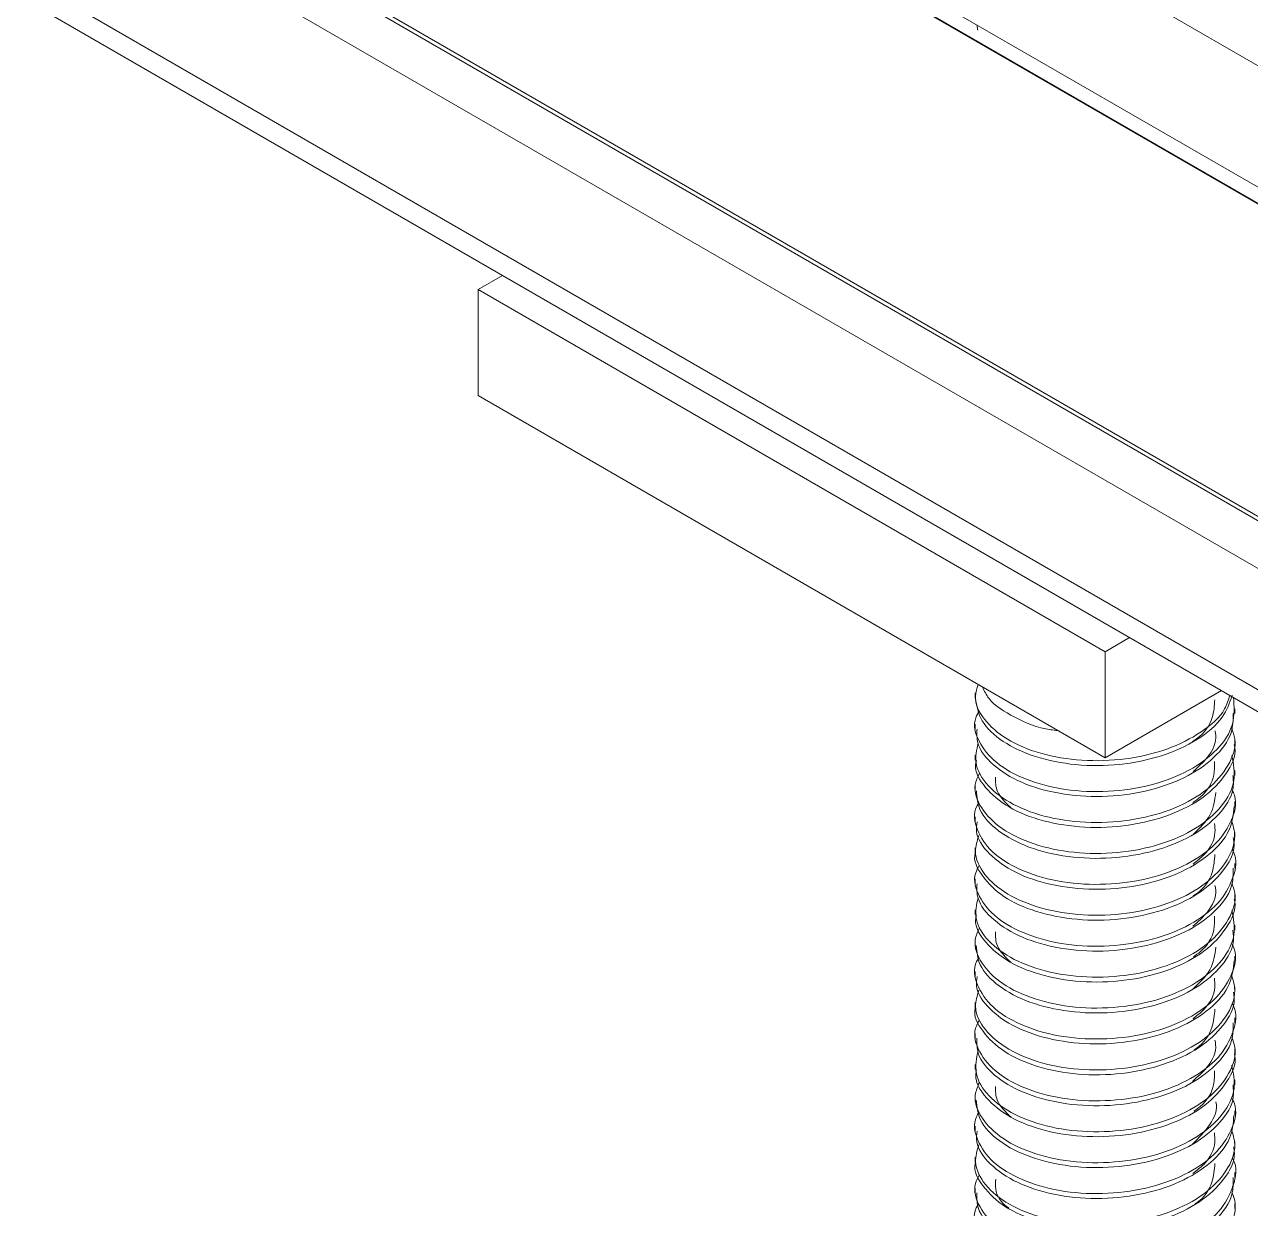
# Model space of a CAD drawing. Extents: x -976302 to -776254, y 5665 to 231437.
# Drawn here: x -791986.9 to -791701.7, y 81094.1 to 81369.4 of the extents above; entities that cross this region are included whole.
import ezdxf

# ---------------------------------------------------------------- set-up
doc = ezdxf.new("R2010")
doc.units = 0
doc.header["$LTSCALE"] = 1000
doc.header["$MEASUREMENT"] = 0

msp = doc.modelspace()

# ---------------------------------------------------------------- linework, layer by layer
at = {"linetype": 'Continuous', "lineweight": 15}
for p, q in [((-788428.62, 79443.04), (-791986.94, 81497.21)), ((-788428.62, 79443.04), (-791986.94, 81497.21)), ((-791984.64, 81492.14), (-788428.54, 79439.24)), ((-791984.64, 81492.14), (-788428.54, 79439.24)), ((-788428.54, 79439.09), (-791983.38, 81491.25)), ((-788428.54, 79439.09), (-791983.38, 81491.25)), ((-788428.54, 79365.45), (-791983.68, 81417.79)), ((-788428.54, 79365.45), (-791983.68, 81417.79)), ((-788428.54, 79366.46), (-791983.38, 81418.63)), ((-788428.54, 79366.46), (-791983.38, 81418.63)), ((-788428.62, 79354.39), (-791986.94, 81408.56)), ((-788428.62, 79354.39), (-791986.94, 81408.56)), ((-788428.62, 79326.19), (-791986.94, 81380.36)), ((-788428.62, 79326.19), (-791986.94, 81380.36)), ((-788712.09, 79634.88), (-791725.37, 81374.41)), ((-788712.09, 79634.88), (-791725.37, 81374.41)), ((-791983.81, 81373.45), (-788428.54, 79321.04)), ((-791983.81, 81373.45), (-788428.54, 79321.04)), ((-791881.43, 81307.75), (-791875.71, 81311.05)), ((-791881.43, 81307.75), (-791875.71, 81311.05)), ((-791735.54, 81223.52), (-791881.43, 81307.75)), ((-791881.43, 81307.75), (-791881.43, 81283.09)), ((-791735.54, 81223.52), (-791881.43, 81307.75)), ((-791881.43, 81307.75), (-791881.43, 81283.09)), ((-791735.54, 81198.87), (-791881.43, 81283.09)), ((-791735.54, 81198.87), (-791881.43, 81283.09)), ((-791729.82, 81226.83), (-791735.54, 81223.52)), ((-791729.82, 81226.83), (-791735.54, 81223.52)), ((-791735.54, 81223.52), (-791735.54, 81198.87)), ((-791735.54, 81223.52), (-791735.54, 81198.87)), ((-791708.47, 81214.5), (-791735.54, 81198.87)), ((-791708.47, 81214.5), (-791735.54, 81198.87)), ((-791765.74, 81213.89), (-791765.74, 81212.74)), ((-791765.74, 81213.89), (-791765.74, 81212.74)), ((-791705.35, 81209.15), (-791705.35, 81210.29)), ((-791705.35, 81209.15), (-791705.35, 81210.29)), ((-791765.74, 81206.69), (-791765.74, 81205.56)), ((-791765.74, 81206.69), (-791765.74, 81205.56)), ((-791705.35, 81201.96), (-791705.35, 81203.1)), ((-791705.35, 81201.96), (-791705.35, 81203.1)), ((-791765.74, 81199.5), (-791765.74, 81198.36)), ((-791765.74, 81199.5), (-791765.74, 81198.36)), ((-791705.35, 81194.77), (-791705.35, 81195.91)), ((-791705.35, 81194.77), (-791705.35, 81195.91)), ((-791765.74, 81192.32), (-791765.74, 81191.17)), ((-791765.74, 81192.32), (-791765.74, 81191.17)), ((-791705.35, 81187.58), (-791705.35, 81188.72)), ((-791705.35, 81187.58), (-791705.35, 81188.72)), ((-791765.74, 81185.12), (-791765.74, 81183.98)), ((-791765.74, 81185.12), (-791765.74, 81183.98)), ((-791705.35, 81180.39), (-791705.35, 81181.53)), ((-791705.35, 81180.39), (-791705.35, 81181.53)), ((-791765.74, 81177.93), (-791765.74, 81176.79)), ((-791765.74, 81177.93), (-791765.74, 81176.79)), ((-791705.35, 81173.2), (-791705.35, 81174.33)), ((-791705.35, 81173.2), (-791705.35, 81174.33)), ((-791765.74, 81170.74), (-791765.74, 81169.6)), ((-791765.74, 81170.74), (-791765.74, 81169.6)), ((-791705.35, 81166), (-791705.35, 81167.15)), ((-791705.35, 81166), (-791705.35, 81167.15)), ((-791765.74, 81163.55), (-791765.74, 81162.41)), ((-791765.74, 81163.55), (-791765.74, 81162.41)), ((-791705.35, 81158.82), (-791705.35, 81159.95)), ((-791705.35, 81158.82), (-791705.35, 81159.95)), ((-791765.74, 81156.36), (-791765.74, 81155.22)), ((-791765.74, 81156.36), (-791765.74, 81155.22)), ((-791705.35, 81151.62), (-791705.35, 81152.76)), ((-791705.35, 81151.62), (-791705.35, 81152.76)), ((-791765.74, 81149.17), (-791765.74, 81148.03)), ((-791765.74, 81149.17), (-791765.74, 81148.03)), ((-791705.35, 81144.43), (-791705.35, 81145.57)), ((-791705.35, 81144.43), (-791705.35, 81145.57)), ((-791765.74, 81141.98), (-791765.74, 81140.83)), ((-791765.74, 81141.98), (-791765.74, 81140.83)), ((-791705.35, 81137.24), (-791705.35, 81138.38)), ((-791705.35, 81137.24), (-791705.35, 81138.38)), ((-791765.74, 81134.79), (-791765.74, 81133.65)), ((-791765.74, 81134.79), (-791765.74, 81133.65)), ((-791705.35, 81130.05), (-791705.35, 81131.19)), ((-791705.35, 81130.05), (-791705.35, 81131.19)), ((-791765.74, 81127.59), (-791765.74, 81126.46)), ((-791765.74, 81127.59), (-791765.74, 81126.46)), ((-791705.35, 81122.86), (-791705.35, 81124)), ((-791705.35, 81122.86), (-791705.35, 81124)), ((-791765.74, 81120.41), (-791765.74, 81119.26)), ((-791765.74, 81120.41), (-791765.74, 81119.26)), ((-791705.35, 81115.67), (-791705.35, 81116.81)), ((-791705.35, 81115.67), (-791705.35, 81116.81)), ((-791765.74, 81113.21), (-791765.74, 81112.08)), ((-791765.74, 81113.21), (-791765.74, 81112.08)), ((-791705.35, 81108.48), (-791705.35, 81109.62)), ((-791705.35, 81108.48), (-791705.35, 81109.62)), ((-791765.74, 81106.02), (-791765.74, 81104.88)), ((-791765.74, 81106.02), (-791765.74, 81104.88)), ((-791705.35, 81101.29), (-791705.35, 81102.43)), ((-791705.35, 81101.29), (-791705.35, 81102.43)), ((-791765.74, 81098.83), (-791765.74, 81097.69)), ((-791765.74, 81098.83), (-791765.74, 81097.69)), ((-791705.35, 81094.09), (-791705.35, 81095.24)), ((-791705.35, 81094.09), (-791705.35, 81095.24))]:
    msp.add_line(p, q, dxfattribs=at)
msp.add_open_spline([(-791765.17, 81368.06), (-791765.24, 81368.42), (-791765.28, 81368.77), (-791765.31, 81369.13)], degree=3, dxfattribs=at)
msp.add_open_spline([(-791765.17, 81368.06), (-791765.24, 81368.42), (-791765.28, 81368.77), (-791765.31, 81369.13)], degree=3, dxfattribs=at)
for points, knots in [([(-791765.07, 81215.91), (-791765.36, 81215.02), (-791766.26, 81212.33), (-791764.02, 81207.72), (-791758.78, 81203.06), (-791750.74, 81199.63), (-791741.02, 81197.99), (-791730.69, 81198.33), (-791720.86, 81200.61), (-791712.86, 81204.74), (-791707.77, 81209.18), (-791706.85, 81212.32), (-791706.53, 81213.38)], [0, 0, 0, 0, 0.055158, 0.1661414, 0.2771019, 0.3880936, 0.4990493, 0.6100184, 0.7209869, 0.8319485, 0.9429318, 1, 1, 1, 1]), ([(-791765.07, 81215.91), (-791765.36, 81215.02), (-791766.26, 81212.33), (-791764.02, 81207.72), (-791758.78, 81203.06), (-791750.74, 81199.63), (-791741.02, 81197.99), (-791730.69, 81198.33), (-791720.86, 81200.61), (-791712.86, 81204.74), (-791707.77, 81209.18), (-791706.85, 81212.32), (-791706.53, 81213.38)], [0, 0, 0, 0, 0.055158, 0.1661414, 0.2771019, 0.3880936, 0.4990493, 0.6100184, 0.7209869, 0.8319485, 0.9429318, 1, 1, 1, 1]), ([(-791746.55, 81205.23), (-791747.09, 81205.28), (-791750.93, 81205.68), (-791756.76, 81208.19), (-791762.38, 81211.73), (-791763.62, 81214.42), (-791764.04, 81215.32)], [0, 0, 0, 0, 0.061074, 0.435157, 0.809351, 1, 1, 1, 1]), ([(-791746.55, 81205.23), (-791747.09, 81205.28), (-791750.93, 81205.68), (-791756.76, 81208.19), (-791762.38, 81211.73), (-791763.62, 81214.42), (-791764.04, 81215.32)], [0, 0, 0, 0, 0.061074, 0.435157, 0.809351, 1, 1, 1, 1]), ([(-791764.81, 81209.8), (-791765.11, 81209.27), (-791766.4, 81207), (-791765.24, 81202.63), (-791761.27, 81197.58), (-791754.16, 81193.62), (-791745, 81191.21), (-791734.76, 81190.78), (-791724.62, 81192.28), (-791715.69, 81195.73), (-791709.07, 81200.65), (-791705.21, 81206.62), (-791705.51, 81210.8), (-791705.66, 81212.88)], [0, 0, 0, 0, 0.029612, 0.126756, 0.22388, 0.321012, 0.418143, 0.515263, 0.612409, 0.709532, 0.806682, 0.903802, 1, 1, 1, 1]), ([(-791764.81, 81209.8), (-791765.11, 81209.27), (-791766.4, 81207), (-791765.24, 81202.63), (-791761.27, 81197.58), (-791754.16, 81193.62), (-791745, 81191.21), (-791734.76, 81190.78), (-791724.62, 81192.28), (-791715.69, 81195.73), (-791709.07, 81200.65), (-791705.21, 81206.62), (-791705.51, 81210.8), (-791705.66, 81212.88)], [0, 0, 0, 0, 0.029612, 0.126756, 0.22388, 0.321012, 0.418143, 0.515263, 0.612409, 0.709532, 0.806682, 0.903802, 1, 1, 1, 1]), ([(-791705.93, 81213.46), (-791706.54, 81211.7), (-791707.88, 81207.9), (-791713.81, 81202.88), (-791722.17, 81199.07), (-791732.13, 81197.01), (-791742.45, 81196.98), (-791752.01, 81198.89), (-791759.64, 81202.48), (-791764.77, 81207.34), (-791765.4, 81210.95), (-791765.7, 81212.74)], [0, 0, 0, 0, 0.096839, 0.209995, 0.323184, 0.436337, 0.549514, 0.662673, 0.775838, 0.889006, 1, 1, 1, 1]), ([(-791705.93, 81213.46), (-791706.54, 81211.7), (-791707.88, 81207.9), (-791713.81, 81202.88), (-791722.17, 81199.07), (-791732.13, 81197.01), (-791742.45, 81196.98), (-791752.01, 81198.89), (-791759.64, 81202.48), (-791764.77, 81207.34), (-791765.4, 81210.95), (-791765.7, 81212.74)], [0, 0, 0, 0, 0.096839, 0.209995, 0.323184, 0.436337, 0.549514, 0.662673, 0.775838, 0.889006, 1, 1, 1, 1]), ([(-791710.01, 81212.38), (-791710.1, 81210.99), (-791710.31, 81207.81), (-791712.49, 81204.38), (-791714.87, 81202.87), (-791715.19, 81202.66)], [0, 0, 0, 0, 0.400329, 0.918248, 1, 1, 1, 1]), ([(-791710.01, 81212.38), (-791710.1, 81210.99), (-791710.31, 81207.81), (-791712.49, 81204.38), (-791714.87, 81202.87), (-791715.19, 81202.66)], [0, 0, 0, 0, 0.400329, 0.918248, 1, 1, 1, 1]), ([(-791705.7, 81209.17), (-791705.73, 81207.66), (-791705.81, 81204.07), (-791709.87, 81198.76), (-791716.82, 81193.98), (-791726, 81190.85), (-791736.22, 81189.55), (-791746.37, 81190.34), (-791755.33, 81192.92), (-791761.91, 81197.11), (-791765.5, 81201.58), (-791765.37, 81204.49), (-791765.32, 81205.56)], [0, 0, 0, 0, 0.077137, 0.184611, 0.292094, 0.399576, 0.507045, 0.614543, 0.722016, 0.829518, 0.936987, 1, 1, 1, 1]), ([(-791705.7, 81209.17), (-791705.73, 81207.66), (-791705.81, 81204.07), (-791709.87, 81198.76), (-791716.82, 81193.98), (-791726, 81190.85), (-791736.22, 81189.55), (-791746.37, 81190.34), (-791755.33, 81192.92), (-791761.91, 81197.11), (-791765.5, 81201.58), (-791765.37, 81204.49), (-791765.32, 81205.56)], [0, 0, 0, 0, 0.077137, 0.184611, 0.292094, 0.399576, 0.507045, 0.614543, 0.722016, 0.829518, 0.936987, 1, 1, 1, 1]), ([(-791765.06, 81202.24), (-791765.41, 81200.72), (-791766.17, 81197.38), (-791763.2, 81192.27), (-791757.28, 81187.84), (-791748.8, 81184.74), (-791738.86, 81183.53), (-791728.53, 81184.26), (-791719.01, 81186.96), (-791711.31, 81191.38), (-791706.54, 81196.97), (-791704.73, 81202.1), (-791705.79, 81204.98), (-791706.1, 81205.82)], [0, 0, 0, 0, 0.0815385, 0.1791122, 0.2766737, 0.3742622, 0.4718206, 0.5694004, 0.6669635, 0.7645323, 0.8621035, 0.9596619, 1, 1, 1, 1]), ([(-791765.06, 81202.24), (-791765.41, 81200.72), (-791766.17, 81197.38), (-791763.2, 81192.27), (-791757.28, 81187.84), (-791748.8, 81184.74), (-791738.86, 81183.53), (-791728.53, 81184.26), (-791719.01, 81186.96), (-791711.31, 81191.38), (-791706.54, 81196.97), (-791704.73, 81202.1), (-791705.79, 81204.98), (-791706.1, 81205.82)], [0, 0, 0, 0, 0.0815385, 0.1791122, 0.2766737, 0.3742622, 0.4718206, 0.5694004, 0.6669635, 0.7645323, 0.8621035, 0.9596619, 1, 1, 1, 1]), ([(-791709.96, 81205.16), (-791709.9, 81204.85), (-791709.45, 81202.76), (-791711.02, 81199.29), (-791713.86, 81196.77), (-791715.03, 81195.72)], [0, 0, 0, 0, 0.09235, 0.624857, 1, 1, 1, 1]), ([(-791709.96, 81205.16), (-791709.9, 81204.85), (-791709.45, 81202.76), (-791711.02, 81199.29), (-791713.86, 81196.77), (-791715.03, 81195.72)], [0, 0, 0, 0, 0.09235, 0.624857, 1, 1, 1, 1]), ([(-791705.52, 81201.94), (-791705.46, 81201.71), (-791704.91, 81199.42), (-791707.13, 81195.03), (-791712.21, 81189.51), (-791720.27, 81185.35), (-791729.96, 81182.9), (-791740.31, 81182.43), (-791750.1, 81183.97), (-791758.32, 81187.21), (-791763.67, 81191.89), (-791766.07, 81195.84), (-791765.55, 81198), (-791765.47, 81198.35)], [0, 0, 0, 0, 0.011893, 0.119422, 0.226928, 0.334465, 0.441967, 0.549481, 0.656996, 0.764503, 0.872032, 0.979536, 1, 1, 1, 1]), ([(-791705.52, 81201.94), (-791705.46, 81201.71), (-791704.91, 81199.42), (-791707.13, 81195.03), (-791712.21, 81189.51), (-791720.27, 81185.35), (-791729.96, 81182.9), (-791740.31, 81182.43), (-791750.1, 81183.97), (-791758.32, 81187.21), (-791763.67, 81191.89), (-791766.07, 81195.84), (-791765.55, 81198), (-791765.47, 81198.35)], [0, 0, 0, 0, 0.011893, 0.119422, 0.226928, 0.334465, 0.441967, 0.549481, 0.656996, 0.764503, 0.872032, 0.979536, 1, 1, 1, 1]), ([(-791764.78, 81195.3), (-791765.18, 81194.43), (-791766.38, 81191.78), (-791764.68, 81187.11), (-791759.99, 81182.27), (-791752.37, 81178.58), (-791742.9, 81176.57), (-791732.58, 81176.55), (-791722.6, 81178.47), (-791714.07, 81182.29), (-791708.03, 81187.45), (-791704.9, 81193.45), (-791705.65, 81197.46), (-791706.01, 81199.39)], [0, 0, 0, 0, 0.047287, 0.14328, 0.239248, 0.335236, 0.431204, 0.527172, 0.623154, 0.719122, 0.815118, 0.911083, 1, 1, 1, 1]), ([(-791764.78, 81195.3), (-791765.18, 81194.43), (-791766.38, 81191.78), (-791764.68, 81187.11), (-791759.99, 81182.27), (-791752.37, 81178.58), (-791742.9, 81176.57), (-791732.58, 81176.55), (-791722.6, 81178.47), (-791714.07, 81182.29), (-791708.03, 81187.45), (-791704.9, 81193.45), (-791705.65, 81197.46), (-791706.01, 81199.39)], [0, 0, 0, 0, 0.047287, 0.14328, 0.239248, 0.335236, 0.431204, 0.527172, 0.623154, 0.719122, 0.815118, 0.911083, 1, 1, 1, 1]), ([(-791710.11, 81197.99), (-791710.08, 81196.95), (-791709.99, 81194.12), (-791711.93, 81190.72), (-791714.47, 81188.92), (-791715.08, 81188.49)], [0, 0, 0, 0, 0.30505, 0.8339117, 1, 1, 1, 1]), ([(-791710.11, 81197.99), (-791710.08, 81196.95), (-791709.99, 81194.12), (-791711.93, 81190.72), (-791714.47, 81188.92), (-791715.08, 81188.49)], [0, 0, 0, 0, 0.30505, 0.8339117, 1, 1, 1, 1]), ([(-791705.78, 81194.77), (-791705.7, 81193.71), (-791705.46, 81190.56), (-791708.78, 81185.55), (-791715.12, 81180.48), (-791723.95, 81176.98), (-791734.03, 81175.27), (-791744.3, 81175.63), (-791753.6, 81177.86), (-791760.76, 81181.74), (-791765.13, 81186.43), (-791765.36, 81189.73), (-791765.46, 81191.19)], [0, 0, 0, 0, 0.0544136, 0.1618963, 0.2693744, 0.3768707, 0.4843436, 0.5918468, 0.6993223, 0.8068157, 0.9142942, 1, 1, 1, 1]), ([(-791705.78, 81194.77), (-791705.7, 81193.71), (-791705.46, 81190.56), (-791708.78, 81185.55), (-791715.12, 81180.48), (-791723.95, 81176.98), (-791734.03, 81175.27), (-791744.3, 81175.63), (-791753.6, 81177.86), (-791760.76, 81181.74), (-791765.13, 81186.43), (-791765.36, 81189.73), (-791765.46, 81191.19)], [0, 0, 0, 0, 0.0544136, 0.1618963, 0.2693744, 0.3768707, 0.4843436, 0.5918468, 0.6993223, 0.8068157, 0.9142942, 1, 1, 1, 1]), ([(-791757.44, 81187.29), (-791758.71, 81188.51), (-791761.02, 81190.72), (-791761.03, 81193.27), (-791761.04, 81194.4)], [0, 0, 0, 0, 0.554473, 1, 1, 1, 1]), ([(-791757.44, 81187.29), (-791758.71, 81188.51), (-791761.02, 81190.72), (-791761.03, 81193.27), (-791761.04, 81194.4)], [0, 0, 0, 0, 0.554473, 1, 1, 1, 1]), ([(-791764.93, 81188.34), (-791765.09, 81188.11), (-791766.38, 81186.16), (-791765.6, 81182.06), (-791762.29, 81176.87), (-791755.64, 81172.68), (-791746.81, 81169.93), (-791736.68, 81169.14), (-791726.42, 81170.28), (-791717.22, 81173.39), (-791710, 81178.09), (-791705.97, 81183.87), (-791704.66, 81188.6), (-791705.75, 81190.99), (-791705.93, 81191.37)], [0, 0, 0, 0, 0.01343, 0.110247, 0.207057, 0.303865, 0.400687, 0.497489, 0.59432, 0.691124, 0.787947, 0.884754, 0.981558, 1, 1, 1, 1]), ([(-791764.93, 81188.34), (-791765.09, 81188.11), (-791766.38, 81186.16), (-791765.6, 81182.06), (-791762.29, 81176.87), (-791755.64, 81172.68), (-791746.81, 81169.93), (-791736.68, 81169.14), (-791726.42, 81170.28), (-791717.22, 81173.39), (-791710, 81178.09), (-791705.97, 81183.87), (-791704.66, 81188.6), (-791705.75, 81190.99), (-791705.93, 81191.37)], [0, 0, 0, 0, 0.01343, 0.110247, 0.207057, 0.303865, 0.400687, 0.497489, 0.59432, 0.691124, 0.787947, 0.884754, 0.981558, 1, 1, 1, 1]), ([(-791709.78, 81190.8), (-791710.01, 81189.01), (-791710.44, 81185.53), (-791713.51, 81182.59), (-791714.99, 81181.16)], [0, 0, 0, 0, 0.514013, 1, 1, 1, 1]), ([(-791709.78, 81190.8), (-791710.01, 81189.01), (-791710.44, 81185.53), (-791713.51, 81182.59), (-791714.99, 81181.16)], [0, 0, 0, 0, 0.514013, 1, 1, 1, 1]), ([(-791705.5, 81187.59), (-791705.71, 81185.7), (-791706.15, 81181.73), (-791710.95, 81176.2), (-791718.38, 81171.71), (-791727.83, 81168.89), (-791738.13, 81167.97), (-791748.14, 81169.11), (-791756.77, 81172.01), (-791762.8, 81176.44), (-791765.78, 81180.68), (-791765.43, 81183.24), (-791765.32, 81183.98)], [0, 0, 0, 0, 0.096921, 0.204406, 0.31191, 0.419396, 0.52688, 0.634382, 0.741867, 0.849383, 0.956864, 1, 1, 1, 1]), ([(-791705.5, 81187.59), (-791705.71, 81185.7), (-791706.15, 81181.73), (-791710.95, 81176.2), (-791718.38, 81171.71), (-791727.83, 81168.89), (-791738.13, 81167.97), (-791748.14, 81169.11), (-791756.77, 81172.01), (-791762.8, 81176.44), (-791765.78, 81180.68), (-791765.43, 81183.24), (-791765.32, 81183.98)], [0, 0, 0, 0, 0.096921, 0.204406, 0.31191, 0.419396, 0.52688, 0.634382, 0.741867, 0.849383, 0.956864, 1, 1, 1, 1]), ([(-791764.88, 81180.8), (-791765.29, 81179.58), (-791766.3, 81176.56), (-791763.95, 81171.63), (-791758.59, 81167), (-791750.5, 81163.61), (-791740.76, 81162.03), (-791730.41, 81162.41), (-791720.65, 81164.75), (-791712.55, 81168.9), (-791707.17, 81174.29), (-791704.81, 81179.85), (-791705.78, 81183.26), (-791706.16, 81184.61)], [0, 0, 0, 0, 0.065575, 0.162377, 0.259159, 0.355969, 0.452747, 0.549537, 0.646326, 0.743109, 0.83991, 0.936689, 1, 1, 1, 1]), ([(-791764.88, 81180.8), (-791765.29, 81179.58), (-791766.3, 81176.56), (-791763.95, 81171.63), (-791758.59, 81167), (-791750.5, 81163.61), (-791740.76, 81162.03), (-791730.41, 81162.41), (-791720.65, 81164.75), (-791712.55, 81168.9), (-791707.17, 81174.29), (-791704.81, 81179.85), (-791705.78, 81183.26), (-791706.16, 81184.61)], [0, 0, 0, 0, 0.065575, 0.162377, 0.259159, 0.355969, 0.452747, 0.549537, 0.646326, 0.743109, 0.83991, 0.936689, 1, 1, 1, 1]), ([(-791710.1, 81183.59), (-791710.01, 81182.91), (-791709.71, 81180.44), (-791711.45, 81177.02), (-791714.17, 81174.88), (-791715.07, 81174.18)], [0, 0, 0, 0, 0.202516, 0.735048, 1, 1, 1, 1]), ([(-791710.1, 81183.59), (-791710.01, 81182.91), (-791709.71, 81180.44), (-791711.45, 81177.02), (-791714.17, 81174.88), (-791715.07, 81174.18)], [0, 0, 0, 0, 0.202516, 0.735048, 1, 1, 1, 1]), ([(-791705.71, 81180.37), (-791705.6, 81179.76), (-791705.15, 81177.06), (-791707.83, 81172.38), (-791713.52, 81167.04), (-791721.95, 81163.2), (-791731.85, 81161.08), (-791742.19, 81161), (-791751.75, 81162.87), (-791759.58, 81166.42), (-791764.29, 81171.26), (-791766.3, 81174.96), (-791765.73, 81176.77), (-791765.72, 81176.79)], [0, 0, 0, 0, 0.031687, 0.139199, 0.246696, 0.354224, 0.461717, 0.569232, 0.676732, 0.784235, 0.891745, 0.999238, 1, 1, 1, 1]), ([(-791705.71, 81180.37), (-791705.6, 81179.76), (-791705.15, 81177.06), (-791707.83, 81172.38), (-791713.52, 81167.04), (-791721.95, 81163.2), (-791731.85, 81161.08), (-791742.19, 81161), (-791751.75, 81162.87), (-791759.58, 81166.42), (-791764.29, 81171.26), (-791766.3, 81174.96), (-791765.73, 81176.77), (-791765.72, 81176.79)], [0, 0, 0, 0, 0.031687, 0.139199, 0.246696, 0.354224, 0.461717, 0.569232, 0.676732, 0.784235, 0.891745, 0.999238, 1, 1, 1, 1]), ([(-791764.8, 81173.83), (-791765.12, 81173.26), (-791766.4, 81170.94), (-791765.18, 81166.53), (-791761.12, 81161.51), (-791753.94, 81157.58), (-791744.74, 81155.22), (-791734.49, 81154.84), (-791724.35, 81156.39), (-791715.51, 81159.89), (-791708.83, 81164.85), (-791705.52, 81170.8), (-791704.67, 81175.32), (-791705.85, 81177.43), (-791705.93, 81177.58)], [0, 0, 0, 0, 0.03159, 0.127749, 0.223888, 0.320037, 0.416182, 0.512318, 0.608477, 0.704616, 0.800781, 0.896916, 0.993061, 1, 1, 1, 1]), ([(-791764.8, 81173.83), (-791765.12, 81173.26), (-791766.4, 81170.94), (-791765.18, 81166.53), (-791761.12, 81161.51), (-791753.94, 81157.58), (-791744.74, 81155.22), (-791734.49, 81154.84), (-791724.35, 81156.39), (-791715.51, 81159.89), (-791708.83, 81164.85), (-791705.52, 81170.8), (-791704.67, 81175.32), (-791705.85, 81177.43), (-791705.93, 81177.58)], [0, 0, 0, 0, 0.03159, 0.127749, 0.223888, 0.320037, 0.416182, 0.512318, 0.608477, 0.704616, 0.800781, 0.896916, 0.993061, 1, 1, 1, 1]), ([(-791710, 81176.43), (-791710.1, 81175.02), (-791710.33, 81171.82), (-791712.48, 81168.43), (-791714.77, 81166.97), (-791715.01, 81166.81)], [0, 0, 0, 0, 0.411906, 0.937408, 1, 1, 1, 1]), ([(-791710, 81176.43), (-791710.1, 81175.02), (-791710.33, 81171.82), (-791712.48, 81168.43), (-791714.77, 81166.97), (-791715.01, 81166.81)], [0, 0, 0, 0, 0.411906, 0.937408, 1, 1, 1, 1]), ([(-791705.72, 81173.21), (-791705.73, 81171.76), (-791705.76, 81168.22), (-791709.73, 81162.95), (-791716.6, 81158.13), (-791725.74, 81154.95), (-791735.95, 81153.6), (-791746.12, 81154.34), (-791755.12, 81156.88), (-791761.77, 81161.03), (-791765.46, 81165.53), (-791765.36, 81168.49), (-791765.33, 81169.61)], [0, 0, 0, 0, 0.074292, 0.181766, 0.289246, 0.396729, 0.504198, 0.611696, 0.719169, 0.826668, 0.934138, 1, 1, 1, 1]), ([(-791705.72, 81173.21), (-791705.73, 81171.76), (-791705.76, 81168.22), (-791709.73, 81162.95), (-791716.6, 81158.13), (-791725.74, 81154.95), (-791735.95, 81153.6), (-791746.12, 81154.34), (-791755.12, 81156.88), (-791761.77, 81161.03), (-791765.46, 81165.53), (-791765.36, 81168.49), (-791765.33, 81169.61)], [0, 0, 0, 0, 0.074292, 0.181766, 0.289246, 0.396729, 0.504198, 0.611696, 0.719169, 0.826668, 0.934138, 1, 1, 1, 1]), ([(-791765.1, 81166.3), (-791765.43, 81164.73), (-791766.15, 81161.33), (-791763.08, 81156.18), (-791757.08, 81151.79), (-791748.56, 81148.73), (-791738.59, 81147.57), (-791728.27, 81148.35), (-791718.78, 81151.11), (-791711.14, 81155.56), (-791706.46, 81161.17), (-791704.72, 81166.24), (-791705.78, 81169.05), (-791706.07, 81169.82)], [0, 0, 0, 0, 0.084305, 0.181943, 0.27957, 0.377223, 0.474847, 0.572493, 0.670121, 0.767756, 0.865392, 0.963016, 1, 1, 1, 1]), ([(-791765.1, 81166.3), (-791765.43, 81164.73), (-791766.15, 81161.33), (-791763.08, 81156.18), (-791757.08, 81151.79), (-791748.56, 81148.73), (-791738.59, 81147.57), (-791728.27, 81148.35), (-791718.78, 81151.11), (-791711.14, 81155.56), (-791706.46, 81161.17), (-791704.72, 81166.24), (-791705.78, 81169.05), (-791706.07, 81169.82)], [0, 0, 0, 0, 0.084305, 0.181943, 0.27957, 0.377223, 0.474847, 0.572493, 0.670121, 0.767756, 0.865392, 0.963016, 1, 1, 1, 1]), ([(-791709.97, 81169.21), (-791709.9, 81168.88), (-791709.47, 81166.77), (-791711.06, 81163.27), (-791713.92, 81160.74), (-791715.11, 81159.7)], [0, 0, 0, 0, 0.09729, 0.625207, 1, 1, 1, 1]), ([(-791709.97, 81169.21), (-791709.9, 81168.88), (-791709.47, 81166.77), (-791711.06, 81163.27), (-791713.92, 81160.74), (-791715.11, 81159.7)], [0, 0, 0, 0, 0.09729, 0.625207, 1, 1, 1, 1]), ([(-791705.48, 81165.99), (-791705.44, 81165.82), (-791704.88, 81163.58), (-791707.04, 81159.23), (-791712.03, 81153.68), (-791720.03, 81149.49), (-791729.69, 81146.99), (-791740.04, 81146.46), (-791749.85, 81147.95), (-791758.13, 81151.15), (-791763.57, 81155.8), (-791766.04, 81159.79), (-791765.53, 81162), (-791765.45, 81162.39)], [0, 0, 0, 0, 0.009066, 0.116595, 0.2241, 0.331635, 0.439136, 0.546647, 0.654162, 0.761668, 0.869197, 0.976699, 1, 1, 1, 1]), ([(-791705.48, 81165.99), (-791705.44, 81165.82), (-791704.88, 81163.58), (-791707.04, 81159.23), (-791712.03, 81153.68), (-791720.03, 81149.49), (-791729.69, 81146.99), (-791740.04, 81146.46), (-791749.85, 81147.95), (-791758.13, 81151.15), (-791763.57, 81155.8), (-791766.04, 81159.79), (-791765.53, 81162), (-791765.45, 81162.39)], [0, 0, 0, 0, 0.009066, 0.116595, 0.2241, 0.331635, 0.439136, 0.546647, 0.654162, 0.761668, 0.869197, 0.976699, 1, 1, 1, 1]), ([(-791764.79, 81159.33), (-791765.19, 81158.42), (-791766.37, 81155.72), (-791764.59, 81151.02), (-791759.83, 81146.2), (-791752.14, 81142.54), (-791742.63, 81140.59), (-791732.31, 81140.62), (-791722.35, 81142.59), (-791713.87, 81146.45), (-791707.92, 81151.65), (-791704.89, 81157.6), (-791705.67, 81161.53), (-791706.04, 81163.39)], [0, 0, 0, 0, 0.04958, 0.14567, 0.241736, 0.337823, 0.433887, 0.529954, 0.626033, 0.722098, 0.818191, 0.914254, 1, 1, 1, 1]), ([(-791764.79, 81159.33), (-791765.19, 81158.42), (-791766.37, 81155.72), (-791764.59, 81151.02), (-791759.83, 81146.2), (-791752.14, 81142.54), (-791742.63, 81140.59), (-791732.31, 81140.62), (-791722.35, 81142.59), (-791713.87, 81146.45), (-791707.92, 81151.65), (-791704.89, 81157.6), (-791705.67, 81161.53), (-791706.04, 81163.39)], [0, 0, 0, 0, 0.04958, 0.14567, 0.241736, 0.337823, 0.433887, 0.529954, 0.626033, 0.722098, 0.818191, 0.914254, 1, 1, 1, 1]), ([(-791710.11, 81162.04), (-791710.08, 81160.98), (-791710.01, 81158.12), (-791711.93, 81154.75), (-791714.43, 81152.99), (-791714.99, 81152.6)], [0, 0, 0, 0, 0.3133451, 0.8464895, 1, 1, 1, 1]), ([(-791710.11, 81162.04), (-791710.08, 81160.98), (-791710.01, 81158.12), (-791711.93, 81154.75), (-791714.43, 81152.99), (-791714.99, 81152.6)], [0, 0, 0, 0, 0.3133451, 0.8464895, 1, 1, 1, 1]), ([(-791705.78, 81158.82), (-791705.69, 81157.81), (-791705.42, 81154.72), (-791708.65, 81149.75), (-791714.91, 81144.64), (-791723.69, 81141.1), (-791733.76, 81139.33), (-791744.04, 81139.64), (-791753.38, 81141.82), (-791760.61, 81145.66), (-791765.08, 81150.38), (-791765.36, 81153.72), (-791765.49, 81155.23)], [0, 0, 0, 0, 0.051562, 0.159047, 0.266526, 0.374026, 0.4815, 0.589005, 0.696482, 0.803975, 0.911457, 1, 1, 1, 1]), ([(-791705.78, 81158.82), (-791705.69, 81157.81), (-791705.42, 81154.72), (-791708.65, 81149.75), (-791714.91, 81144.64), (-791723.69, 81141.1), (-791733.76, 81139.33), (-791744.04, 81139.64), (-791753.38, 81141.82), (-791760.61, 81145.66), (-791765.08, 81150.38), (-791765.36, 81153.72), (-791765.49, 81155.23)], [0, 0, 0, 0, 0.051562, 0.159047, 0.266526, 0.374026, 0.4815, 0.589005, 0.696482, 0.803975, 0.911457, 1, 1, 1, 1]), ([(-791757.42, 81151.3), (-791758.72, 81152.55), (-791761.03, 81154.77), (-791761.03, 81157.33), (-791761.03, 81158.45)], [0, 0, 0, 0, 0.563221, 1, 1, 1, 1]), ([(-791757.42, 81151.3), (-791758.72, 81152.55), (-791761.03, 81154.77), (-791761.03, 81157.33), (-791761.03, 81158.45)], [0, 0, 0, 0, 0.563221, 1, 1, 1, 1]), ([(-791764.91, 81152.37), (-791765.09, 81152.09), (-791766.38, 81150.1), (-791765.56, 81145.96), (-791762.15, 81140.79), (-791755.43, 81136.63), (-791746.55, 81133.93), (-791736.4, 81133.19), (-791726.16, 81134.38), (-791717, 81137.54), (-791709.85, 81142.28), (-791705.9, 81148.08), (-791704.66, 81152.78), (-791705.76, 81155.14), (-791705.93, 81155.49)], [0, 0, 0, 0, 0.01573, 0.112462, 0.209186, 0.305908, 0.402642, 0.499359, 0.596103, 0.692822, 0.78956, 0.886279, 0.982998, 1, 1, 1, 1]), ([(-791764.91, 81152.37), (-791765.09, 81152.09), (-791766.38, 81150.1), (-791765.56, 81145.96), (-791762.15, 81140.79), (-791755.43, 81136.63), (-791746.55, 81133.93), (-791736.4, 81133.19), (-791726.16, 81134.38), (-791717, 81137.54), (-791709.85, 81142.28), (-791705.9, 81148.08), (-791704.66, 81152.78), (-791705.76, 81155.14), (-791705.93, 81155.49)], [0, 0, 0, 0, 0.01573, 0.112462, 0.209186, 0.305908, 0.402642, 0.499359, 0.596103, 0.692822, 0.78956, 0.886279, 0.982998, 1, 1, 1, 1]), ([(-791709.77, 81154.85), (-791710.01, 81153.04), (-791710.48, 81149.49), (-791713.62, 81146.5), (-791715.16, 81145.04)], [0, 0, 0, 0, 0.510054, 1, 1, 1, 1]), ([(-791709.77, 81154.85), (-791710.01, 81153.04), (-791710.48, 81149.49), (-791713.62, 81146.5), (-791715.16, 81145.04)], [0, 0, 0, 0, 0.510054, 1, 1, 1, 1]), ([(-791705.54, 81151.64), (-791705.72, 81149.81), (-791706.1, 81145.89), (-791710.79, 81140.39), (-791718.15, 81135.85), (-791727.57, 81132.98), (-791737.86, 81132.01), (-791747.89, 81133.11), (-791756.57, 81135.96), (-791762.68, 81140.36), (-791765.74, 81144.63), (-791765.41, 81147.24), (-791765.32, 81148.02)], [0, 0, 0, 0, 0.094092, 0.201574, 0.309075, 0.416559, 0.52404, 0.63154, 0.739023, 0.846537, 0.954015, 1, 1, 1, 1]), ([(-791705.54, 81151.64), (-791705.72, 81149.81), (-791706.1, 81145.89), (-791710.79, 81140.39), (-791718.15, 81135.85), (-791727.57, 81132.98), (-791737.86, 81132.01), (-791747.89, 81133.11), (-791756.57, 81135.96), (-791762.68, 81140.36), (-791765.74, 81144.63), (-791765.41, 81147.24), (-791765.32, 81148.02)], [0, 0, 0, 0, 0.094092, 0.201574, 0.309075, 0.416559, 0.52404, 0.63154, 0.739023, 0.846537, 0.954015, 1, 1, 1, 1]), ([(-791764.9, 81144.83), (-791765.3, 81143.56), (-791766.28, 81140.49), (-791763.85, 81135.54), (-791758.41, 81130.94), (-791750.26, 81127.59), (-791740.49, 81126.06), (-791730.14, 81126.49), (-791720.42, 81128.88), (-791712.36, 81133.07), (-791707.07, 81138.5), (-791704.79, 81144), (-791705.79, 81147.33), (-791706.16, 81148.6)], [0, 0, 0, 0, 0.067868, 0.164776, 0.261665, 0.358584, 0.455469, 0.55237, 0.649265, 0.746157, 0.843064, 0.939951, 1, 1, 1, 1]), ([(-791764.9, 81144.83), (-791765.3, 81143.56), (-791766.28, 81140.49), (-791763.85, 81135.54), (-791758.41, 81130.94), (-791750.26, 81127.59), (-791740.49, 81126.06), (-791730.14, 81126.49), (-791720.42, 81128.88), (-791712.36, 81133.07), (-791707.07, 81138.5), (-791704.79, 81144), (-791705.79, 81147.33), (-791706.16, 81148.6)], [0, 0, 0, 0, 0.067868, 0.164776, 0.261665, 0.358584, 0.455469, 0.55237, 0.649265, 0.746157, 0.843064, 0.939951, 1, 1, 1, 1]), ([(-791710.1, 81147.64), (-791710.02, 81146.94), (-791709.72, 81144.44), (-791711.48, 81141.02), (-791714.18, 81138.91), (-791715.07, 81138.22)], [0, 0, 0, 0, 0.208244, 0.740547, 1, 1, 1, 1]), ([(-791710.1, 81147.64), (-791710.02, 81146.94), (-791709.72, 81144.44), (-791711.48, 81141.02), (-791714.18, 81138.91), (-791715.07, 81138.22)], [0, 0, 0, 0, 0.208244, 0.740547, 1, 1, 1, 1]), ([(-791705.69, 81144.42), (-791705.59, 81143.86), (-791705.12, 81141.22), (-791707.72, 81136.58), (-791713.33, 81131.22), (-791721.71, 81127.32), (-791731.58, 81125.16), (-791741.92, 81125.02), (-791751.51, 81126.84), (-791759.41, 81130.35), (-791764.21, 81135.17), (-791766.27, 81138.9), (-791765.7, 81140.77), (-791765.68, 81140.83)], [0, 0, 0, 0, 0.028842, 0.136359, 0.243859, 0.351391, 0.458887, 0.566404, 0.673907, 0.781413, 0.888927, 0.996424, 1, 1, 1, 1]), ([(-791705.69, 81144.42), (-791705.59, 81143.86), (-791705.12, 81141.22), (-791707.72, 81136.58), (-791713.33, 81131.22), (-791721.71, 81127.32), (-791731.58, 81125.16), (-791741.92, 81125.02), (-791751.51, 81126.84), (-791759.41, 81130.35), (-791764.21, 81135.17), (-791766.27, 81138.9), (-791765.7, 81140.77), (-791765.68, 81140.83)], [0, 0, 0, 0, 0.028842, 0.136359, 0.243859, 0.351391, 0.458887, 0.566404, 0.673907, 0.781413, 0.888927, 0.996424, 1, 1, 1, 1]), ([(-791764.79, 81137.87), (-791765.12, 81137.25), (-791766.4, 81134.88), (-791765.12, 81130.43), (-791760.96, 81125.44), (-791753.72, 81121.54), (-791744.48, 81119.23), (-791734.22, 81118.9), (-791724.1, 81120.5), (-791715.3, 81124.05), (-791708.69, 81129.05), (-791705.48, 81135.02), (-791704.68, 81139.5), (-791705.86, 81141.58), (-791705.93, 81141.7)], [0, 0, 0, 0, 0.033836, 0.129916, 0.225974, 0.322044, 0.418107, 0.514163, 0.610241, 0.7063, 0.802385, 0.898439, 0.994506, 1, 1, 1, 1]), ([(-791764.79, 81137.87), (-791765.12, 81137.25), (-791766.4, 81134.88), (-791765.12, 81130.43), (-791760.96, 81125.44), (-791753.72, 81121.54), (-791744.48, 81119.23), (-791734.22, 81118.9), (-791724.1, 81120.5), (-791715.3, 81124.05), (-791708.69, 81129.05), (-791705.48, 81135.02), (-791704.68, 81139.5), (-791705.86, 81141.58), (-791705.93, 81141.7)], [0, 0, 0, 0, 0.033836, 0.129916, 0.225974, 0.322044, 0.418107, 0.514163, 0.610241, 0.7063, 0.802385, 0.898439, 0.994506, 1, 1, 1, 1]), ([(-791709.99, 81140.47), (-791710.1, 81139.05), (-791710.36, 81135.83), (-791712.45, 81132.49), (-791714.66, 81131.08), (-791714.82, 81130.98)], [0, 0, 0, 0, 0.424453, 0.958553, 1, 1, 1, 1]), ([(-791709.99, 81140.47), (-791710.1, 81139.05), (-791710.36, 81135.83), (-791712.45, 81132.49), (-791714.66, 81131.08), (-791714.82, 81130.98)], [0, 0, 0, 0, 0.424453, 0.958553, 1, 1, 1, 1]), ([(-791705.73, 81137.26), (-791705.73, 81135.86), (-791705.72, 81132.38), (-791709.59, 81127.14), (-791716.38, 81122.29), (-791725.48, 81119.06), (-791735.67, 81117.66), (-791745.86, 81118.34), (-791754.91, 81120.84), (-791761.64, 81124.95), (-791765.41, 81129.48), (-791765.36, 81132.49), (-791765.34, 81133.66)], [0, 0, 0, 0, 0.071444, 0.178919, 0.286398, 0.393882, 0.50135, 0.608849, 0.716321, 0.823819, 0.931289, 1, 1, 1, 1]), ([(-791705.73, 81137.26), (-791705.73, 81135.86), (-791705.72, 81132.38), (-791709.59, 81127.14), (-791716.38, 81122.29), (-791725.48, 81119.06), (-791735.67, 81117.66), (-791745.86, 81118.34), (-791754.91, 81120.84), (-791761.64, 81124.95), (-791765.41, 81129.48), (-791765.36, 81132.49), (-791765.34, 81133.66)], [0, 0, 0, 0, 0.071444, 0.178919, 0.286398, 0.393882, 0.50135, 0.608849, 0.716321, 0.823819, 0.931289, 1, 1, 1, 1]), ([(-791765.09, 81130.83), (-791765.46, 81129.05), (-791766.19, 81125.43), (-791762.97, 81120.1), (-791756.88, 81115.73), (-791748.31, 81112.72), (-791738.32, 81111.61), (-791728, 81112.44), (-791718.55, 81115.25), (-791710.97, 81119.74), (-791706.38, 81125.38), (-791704.71, 81130.38), (-791705.77, 81133.11), (-791706.04, 81133.81)], [0, 0, 0, 0, 0.0947927, 0.1916696, 0.2885364, 0.3854276, 0.4822915, 0.5791787, 0.676046, 0.7729222, 0.8697961, 0.9666599, 1, 1, 1, 1]), ([(-791765.09, 81130.83), (-791765.46, 81129.05), (-791766.19, 81125.43), (-791762.97, 81120.1), (-791756.88, 81115.73), (-791748.31, 81112.72), (-791738.32, 81111.61), (-791728, 81112.44), (-791718.55, 81115.25), (-791710.97, 81119.74), (-791706.38, 81125.38), (-791704.71, 81130.38), (-791705.77, 81133.11), (-791706.04, 81133.81)], [0, 0, 0, 0, 0.0947927, 0.1916696, 0.2885364, 0.3854276, 0.4822915, 0.5791787, 0.676046, 0.7729222, 0.8697961, 0.9666599, 1, 1, 1, 1]), ([(-791709.98, 81133.25), (-791709.91, 81132.91), (-791709.48, 81130.78), (-791711.11, 81127.25), (-791714, 81124.71), (-791715.21, 81123.65)], [0, 0, 0, 0, 0.1019334, 0.6242384, 1, 1, 1, 1]), ([(-791709.98, 81133.25), (-791709.91, 81132.91), (-791709.48, 81130.78), (-791711.11, 81127.25), (-791714, 81124.71), (-791715.21, 81123.65)], [0, 0, 0, 0, 0.1019334, 0.6242384, 1, 1, 1, 1]), ([(-791705.44, 81130.04), (-791705.41, 81129.92), (-791704.85, 81127.74), (-791706.95, 81123.44), (-791711.85, 81117.86), (-791719.8, 81113.62), (-791729.42, 81111.08), (-791739.77, 81110.49), (-791749.61, 81111.93), (-791757.94, 81115.09), (-791763.47, 81119.71), (-791766, 81123.73), (-791765.52, 81126), (-791765.42, 81126.44)], [0, 0, 0, 0, 0.0062428, 0.113771, 0.2212745, 0.3288058, 0.4363054, 0.5438141, 0.6513276, 0.7588312, 0.8663602, 0.9738604, 1, 1, 1, 1]), ([(-791705.44, 81130.04), (-791705.41, 81129.92), (-791704.85, 81127.74), (-791706.95, 81123.44), (-791711.85, 81117.86), (-791719.8, 81113.62), (-791729.42, 81111.08), (-791739.77, 81110.49), (-791749.61, 81111.93), (-791757.94, 81115.09), (-791763.47, 81119.71), (-791766, 81123.73), (-791765.52, 81126), (-791765.42, 81126.44)], [0, 0, 0, 0, 0.0062428, 0.113771, 0.2212745, 0.3288058, 0.4363054, 0.5438141, 0.6513276, 0.7588312, 0.8663602, 0.9738604, 1, 1, 1, 1]), ([(-791764.8, 81123.36), (-791765.2, 81122.4), (-791766.36, 81119.66), (-791764.51, 81114.93), (-791759.65, 81110.13), (-791751.91, 81106.51), (-791742.36, 81104.61), (-791732.03, 81104.69), (-791722.11, 81106.72), (-791713.68, 81110.62), (-791707.8, 81115.84), (-791704.88, 81121.74), (-791705.69, 81125.6), (-791706.07, 81127.39)], [0, 0, 0, 0, 0.051873, 0.148062, 0.244227, 0.340414, 0.436576, 0.532743, 0.628919, 0.725084, 0.821275, 0.917436, 1, 1, 1, 1]), ([(-791764.8, 81123.36), (-791765.2, 81122.4), (-791766.36, 81119.66), (-791764.51, 81114.93), (-791759.65, 81110.13), (-791751.91, 81106.51), (-791742.36, 81104.61), (-791732.03, 81104.69), (-791722.11, 81106.72), (-791713.68, 81110.62), (-791707.8, 81115.84), (-791704.88, 81121.74), (-791705.69, 81125.6), (-791706.07, 81127.39)], [0, 0, 0, 0, 0.051873, 0.148062, 0.244227, 0.340414, 0.436576, 0.532743, 0.628919, 0.725084, 0.821275, 0.917436, 1, 1, 1, 1]), ([(-791710.11, 81126.08), (-791710.08, 81125.01), (-791710.02, 81122.13), (-791711.93, 81118.79), (-791714.39, 81117.07), (-791714.89, 81116.71)], [0, 0, 0, 0, 0.321932, 0.859691, 1, 1, 1, 1]), ([(-791710.11, 81126.08), (-791710.08, 81125.01), (-791710.02, 81122.13), (-791711.93, 81118.79), (-791714.39, 81117.07), (-791714.89, 81116.71)], [0, 0, 0, 0, 0.321932, 0.859691, 1, 1, 1, 1]), ([(-791705.77, 81122.86), (-791705.68, 81121.91), (-791705.38, 81118.87), (-791708.52, 81113.94), (-791714.71, 81108.8), (-791723.44, 81105.22), (-791733.49, 81103.4), (-791743.77, 81103.65), (-791753.15, 81105.79), (-791760.45, 81109.59), (-791765.03, 81114.33), (-791765.37, 81117.72), (-791765.52, 81119.28)], [0, 0, 0, 0, 0.04871, 0.156198, 0.263679, 0.371182, 0.478659, 0.586164, 0.693643, 0.801137, 0.908621, 1, 1, 1, 1]), ([(-791705.77, 81122.86), (-791705.68, 81121.91), (-791705.38, 81118.87), (-791708.52, 81113.94), (-791714.71, 81108.8), (-791723.44, 81105.22), (-791733.49, 81103.4), (-791743.77, 81103.65), (-791753.15, 81105.79), (-791760.45, 81109.59), (-791765.03, 81114.33), (-791765.37, 81117.72), (-791765.52, 81119.28)], [0, 0, 0, 0, 0.04871, 0.156198, 0.263679, 0.371182, 0.478659, 0.586164, 0.693643, 0.801137, 0.908621, 1, 1, 1, 1]), ([(-791757.41, 81115.31), (-791758.73, 81116.59), (-791761.04, 81118.83), (-791761.03, 81121.39), (-791761.03, 81122.49)], [0, 0, 0, 0, 0.571936, 1, 1, 1, 1]), ([(-791757.41, 81115.31), (-791758.73, 81116.59), (-791761.04, 81118.83), (-791761.03, 81121.39), (-791761.03, 81122.49)], [0, 0, 0, 0, 0.571936, 1, 1, 1, 1]), ([(-791764.88, 81116.4), (-791765.09, 81116.08), (-791766.39, 81114.04), (-791765.51, 81109.87), (-791762.01, 81104.71), (-791755.22, 81100.58), (-791746.29, 81097.93), (-791736.13, 81097.25), (-791725.9, 81098.49), (-791716.78, 81101.7), (-791709.69, 81106.47), (-791705.84, 81112.29), (-791704.65, 81116.97), (-791705.77, 81119.29), (-791705.93, 81119.61)], [0, 0, 0, 0, 0.018024, 0.114672, 0.211309, 0.307947, 0.404595, 0.501225, 0.597884, 0.694518, 0.791172, 0.887805, 0.984439, 1, 1, 1, 1]), ([(-791764.88, 81116.4), (-791765.09, 81116.08), (-791766.39, 81114.04), (-791765.51, 81109.87), (-791762.01, 81104.71), (-791755.22, 81100.58), (-791746.29, 81097.93), (-791736.13, 81097.25), (-791725.9, 81098.49), (-791716.78, 81101.7), (-791709.69, 81106.47), (-791705.84, 81112.29), (-791704.65, 81116.97), (-791705.77, 81119.29), (-791705.93, 81119.61)], [0, 0, 0, 0, 0.018024, 0.114672, 0.211309, 0.307947, 0.404595, 0.501225, 0.597884, 0.694518, 0.791172, 0.887805, 0.984439, 1, 1, 1, 1]), ([(-791709.75, 81118.89), (-791709.75, 81118.89), (-791709.27, 81117.12), (-791710.8, 81113.47), (-791713.77, 81110.48), (-791715.23, 81109.02)], [0, 0, 0, 0, 0.0002321, 0.5117253, 1, 1, 1, 1]), ([(-791709.75, 81118.89), (-791709.75, 81118.89), (-791709.27, 81117.12), (-791710.8, 81113.47), (-791713.77, 81110.48), (-791715.23, 81109.02)], [0, 0, 0, 0, 0.0002321, 0.5117253, 1, 1, 1, 1]), ([(-791705.57, 81115.68), (-791705.72, 81113.91), (-791706.05, 81110.04), (-791710.63, 81104.57), (-791717.92, 81099.99), (-791727.3, 81097.08), (-791737.59, 81096.06), (-791747.64, 81097.1), (-791756.37, 81099.91), (-791762.56, 81104.27), (-791765.71, 81108.58), (-791765.4, 81111.24), (-791765.31, 81112.07)], [0, 0, 0, 0, 0.091261, 0.19874, 0.306237, 0.41372, 0.521198, 0.628698, 0.736178, 0.84369, 0.951165, 1, 1, 1, 1]), ([(-791705.57, 81115.68), (-791705.72, 81113.91), (-791706.05, 81110.04), (-791710.63, 81104.57), (-791717.92, 81099.99), (-791727.3, 81097.08), (-791737.59, 81096.06), (-791747.64, 81097.1), (-791756.37, 81099.91), (-791762.56, 81104.27), (-791765.71, 81108.58), (-791765.4, 81111.24), (-791765.31, 81112.07)], [0, 0, 0, 0, 0.091261, 0.19874, 0.306237, 0.41372, 0.521198, 0.628698, 0.736178, 0.84369, 0.951165, 1, 1, 1, 1]), ([(-791764.93, 81108.85), (-791765.32, 81107.55), (-791766.27, 81104.43), (-791763.75, 81099.45), (-791758.23, 81094.88), (-791750.02, 81091.57), (-791740.21, 81090.09), (-791729.87, 81090.57), (-791720.18, 81093.02), (-791712.18, 81097.25), (-791706.97, 81102.7), (-791704.78, 81108.14), (-791705.79, 81111.39), (-791706.16, 81112.6)], [0, 0, 0, 0, 0.070159, 0.167175, 0.264174, 0.361202, 0.458197, 0.555207, 0.652211, 0.749213, 0.846228, 0.943224, 1, 1, 1, 1]), ([(-791764.93, 81108.85), (-791765.32, 81107.55), (-791766.27, 81104.43), (-791763.75, 81099.45), (-791758.23, 81094.88), (-791750.02, 81091.57), (-791740.21, 81090.09), (-791729.87, 81090.57), (-791720.18, 81093.02), (-791712.18, 81097.25), (-791706.97, 81102.7), (-791704.78, 81108.14), (-791705.79, 81111.39), (-791706.16, 81112.6)], [0, 0, 0, 0, 0.070159, 0.167175, 0.264174, 0.361202, 0.458197, 0.555207, 0.652211, 0.749213, 0.846228, 0.943224, 1, 1, 1, 1]), ([(-791710.11, 81111.69), (-791710.02, 81110.97), (-791709.74, 81108.45), (-791711.5, 81105.03), (-791714.21, 81102.93), (-791715.08, 81102.26)], [0, 0, 0, 0, 0.213779, 0.745381, 1, 1, 1, 1]), ([(-791710.11, 81111.69), (-791710.02, 81110.97), (-791709.74, 81108.45), (-791711.5, 81105.03), (-791714.21, 81102.93), (-791715.08, 81102.26)], [0, 0, 0, 0, 0.213779, 0.745381, 1, 1, 1, 1]), ([(-791764.78, 81101.9), (-791765.13, 81101.24), (-791766.4, 81098.82), (-791765.05, 81094.34), (-791760.81, 81089.36), (-791753.5, 81085.5), (-791744.22, 81083.24), (-791733.94, 81082.96), (-791723.85, 81084.62), (-791715.1, 81088.21), (-791708.56, 81093.24), (-791705.44, 81099.23), (-791704.68, 81103.68), (-791705.88, 81105.73), (-791705.93, 81105.81)], [0, 0, 0, 0, 0.0360745, 0.1320762, 0.2280546, 0.3240462, 0.420029, 0.5160055, 0.612003, 0.7079818, 0.8039885, 0.899963, 0.995951, 1, 1, 1, 1]), ([(-791764.78, 81101.9), (-791765.13, 81101.24), (-791766.4, 81098.82), (-791765.05, 81094.34), (-791760.81, 81089.36), (-791753.5, 81085.5), (-791744.22, 81083.24), (-791733.94, 81082.96), (-791723.85, 81084.62), (-791715.1, 81088.21), (-791708.56, 81093.24), (-791705.44, 81099.23), (-791704.68, 81103.68), (-791705.88, 81105.73), (-791705.93, 81105.81)], [0, 0, 0, 0, 0.0360745, 0.1320762, 0.2280546, 0.3240462, 0.420029, 0.5160055, 0.612003, 0.7079818, 0.8039885, 0.899963, 0.995951, 1, 1, 1, 1]), ([(-791705.66, 81108.46), (-791705.57, 81107.96), (-791705.08, 81105.38), (-791707.61, 81100.78), (-791713.14, 81095.39), (-791721.46, 81091.45), (-791731.31, 81089.24), (-791741.65, 81089.05), (-791751.28, 81090.82), (-791759.23, 81094.28), (-791764.13, 81099.08), (-791766.23, 81102.85), (-791765.67, 81104.76), (-791765.64, 81104.87)], [0, 0, 0, 0, 0.025999, 0.133519, 0.241022, 0.348557, 0.456055, 0.563573, 0.67108, 0.778587, 0.886105, 0.993605, 1, 1, 1, 1]), ([(-791705.66, 81108.46), (-791705.57, 81107.96), (-791705.08, 81105.38), (-791707.61, 81100.78), (-791713.14, 81095.39), (-791721.46, 81091.45), (-791731.31, 81089.24), (-791741.65, 81089.05), (-791751.28, 81090.82), (-791759.23, 81094.28), (-791764.13, 81099.08), (-791766.23, 81102.85), (-791765.67, 81104.76), (-791765.64, 81104.87)], [0, 0, 0, 0, 0.025999, 0.133519, 0.241022, 0.348557, 0.456055, 0.563573, 0.67108, 0.778587, 0.886105, 0.993605, 1, 1, 1, 1]), ([(-791709.98, 81104.52), (-791710.11, 81103.08), (-791710.39, 81099.84), (-791712.43, 81096.55), (-791714.53, 81095.19), (-791714.6, 81095.15)], [0, 0, 0, 0, 0.438233, 0.982233, 1, 1, 1, 1]), ([(-791709.98, 81104.52), (-791710.11, 81103.08), (-791710.39, 81099.84), (-791712.43, 81096.55), (-791714.53, 81095.19), (-791714.6, 81095.15)], [0, 0, 0, 0, 0.438233, 0.982233, 1, 1, 1, 1]), ([(-791705.75, 81101.3), (-791705.72, 81099.96), (-791705.67, 81096.53), (-791709.44, 81091.33), (-791716.17, 81086.44), (-791725.22, 81083.17), (-791735.4, 81081.71), (-791745.6, 81082.34), (-791754.69, 81084.79), (-791761.49, 81088.87), (-791765.37, 81093.43), (-791765.36, 81096.48), (-791765.35, 81097.71)], [0, 0, 0, 0, 0.068596, 0.17607, 0.283549, 0.391034, 0.498502, 0.606002, 0.713474, 0.82097, 0.92844, 1, 1, 1, 1]), ([(-791705.75, 81101.3), (-791705.72, 81099.96), (-791705.67, 81096.53), (-791709.44, 81091.33), (-791716.17, 81086.44), (-791725.22, 81083.17), (-791735.4, 81081.71), (-791745.6, 81082.34), (-791754.69, 81084.79), (-791761.49, 81088.87), (-791765.37, 81093.43), (-791765.36, 81096.48), (-791765.35, 81097.71)], [0, 0, 0, 0, 0.068596, 0.17607, 0.283549, 0.391034, 0.498502, 0.606002, 0.713474, 0.82097, 0.92844, 1, 1, 1, 1]), ([(-791757.91, 81094.15), (-791757.98, 81094.19), (-791759.86, 81095.4), (-791761.19, 81097.86), (-791761.02, 81100.15), (-791760.97, 81100.91)], [0, 0, 0, 0, 0.0250267, 0.677609, 1, 1, 1, 1]), ([(-791757.91, 81094.15), (-791757.98, 81094.19), (-791759.86, 81095.4), (-791761.19, 81097.86), (-791761.02, 81100.15), (-791760.97, 81100.91)], [0, 0, 0, 0, 0.0250267, 0.677609, 1, 1, 1, 1]), ([(-791765.07, 81094.95), (-791765.09, 81094.92), (-791766.34, 81093.2), (-791765.78, 81089.31), (-791762.95, 81084.03), (-791756.65, 81079.68), (-791748.06, 81076.71), (-791738.04, 81075.65), (-791727.73, 81076.54), (-791718.33, 81079.4), (-791710.8, 81083.92), (-791706.31, 81089.59), (-791704.7, 81094.53), (-791705.76, 81097.18), (-791706.01, 81097.81)], [0, 0, 0, 0, 0.00189, 0.098703, 0.19552, 0.292327, 0.389158, 0.485963, 0.582792, 0.6796, 0.776418, 0.873231, 0.970036, 1, 1, 1, 1]), ([(-791765.07, 81094.95), (-791765.09, 81094.92), (-791766.34, 81093.2), (-791765.78, 81089.31), (-791762.95, 81084.03), (-791756.65, 81079.68), (-791748.06, 81076.71), (-791738.04, 81075.65), (-791727.73, 81076.54), (-791718.33, 81079.4), (-791710.8, 81083.92), (-791706.31, 81089.59), (-791704.7, 81094.53), (-791705.76, 81097.18), (-791706.01, 81097.81)], [0, 0, 0, 0, 0.00189, 0.098703, 0.19552, 0.292327, 0.389158, 0.485963, 0.582792, 0.6796, 0.776418, 0.873231, 0.970036, 1, 1, 1, 1])]:
    msp.add_open_spline(points, degree=3, knots=knots, dxfattribs=at)

doc.saveas('drawing.dxf')
